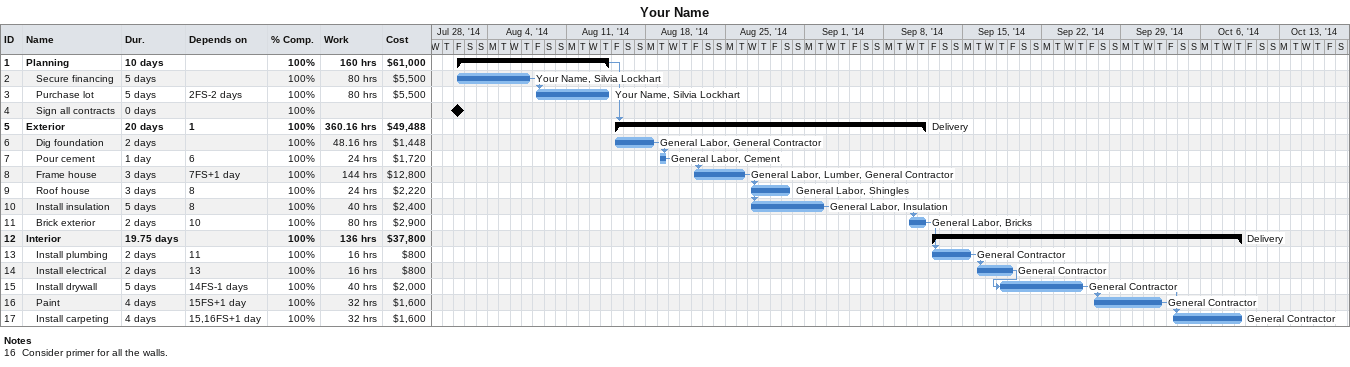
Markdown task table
Your Name

| ID | Level | Task | Duration | Start | Finish | Predecessors | Resources | % complete | Work (h) | Cost ($) |
|---|---|---|---|---|---|---|---|---|---|---|
| 1 | 1 | **Planning** | 10d | 2014-08-01 | 2014-08-14 |  |  | 100 | 160 | 61000 |
| 2 | 2 | Secure financing | 5d | 2014-08-01 | 2014-08-07 |  | Your Name, Silvia Lockhart | 100 | 80 | 5500 |
| 3 | 2 | Purchase lot | 5d | 2014-08-08 | 2014-08-14 | 2FS-2d | Your Name, Silvia Lockhart | 100 | 80 | 5500 |
| 4 | 2 | Sign all contracts | 0d | 2014-08-01 | 2014-08-01 |  |  | 100 |  |  |
| 5 | 1 | **Exterior** | 20d | 2014-08-15 | 2014-09-11 | 1 | Delivery | 100 | 360.16 | 49488 |
| 6 | 2 | Dig foundation | 2d | 2014-08-15 | 2014-08-18 |  | General Labor, General Contractor | 100 | 48.16 | 1448 |
| 7 | 2 | Pour cement | 1d | 2014-08-19 | 2014-08-19 | 6 | General Labor, Cement | 100 | 24 | 1720 |
| 8 | 2 | Frame house | 3d | 2014-08-22 | 2014-08-26 | 7FS+1d | General Labor, Lumber, General Contractor | 100 | 144 | 12800 |
| 9 | 2 | Roof house | 3d | 2014-08-27 | 2014-08-30 | 8 | General Labor, Shingles | 100 | 24 | 2220 |
| 10 | 2 | Install insulation | 5d | 2014-08-27 | 2014-09-02 | 8 | General Labor, Insulation | 100 | 40 | 2400 |
| 11 | 2 | Brick exterior | 2d | 2014-09-10 | 2014-09-11 | 10 | General Labor, Bricks | 100 | 80 | 2900 |
| 12 | 1 | **Interior** | 19.75d | 2014-09-12 | 2014-10-09 |  | Delivery | 100 | 136 | 37800 |
| 13 | 2 | Install plumbing | 2d | 2014-09-12 | 2014-09-15 | 11 | General Contractor | 100 | 16 | 800 |
| 14 | 2 | Install electrical | 2d | 2014-09-16 | 2014-09-19 | 13 | General Contractor | 100 | 16 | 800 |
| 15 | 2 | Install drywall | 5d | 2014-09-18 | 2014-09-25 | 14FS-1d | General Contractor | 100 | 40 | 2000 |
| 16 | 2 | Paint | 4d | 2014-09-26 | 2014-10-02 | 15FS+1d | General Contractor | 100 | 32 | 1600 |
| 17 | 2 | Install carpeting | 4d | 2014-10-03 | 2014-10-09 | 15, 16FS+1d | General Contractor | 100 | 32 | 1600 |

Notes
- 16: Consider primer for all the walls.
